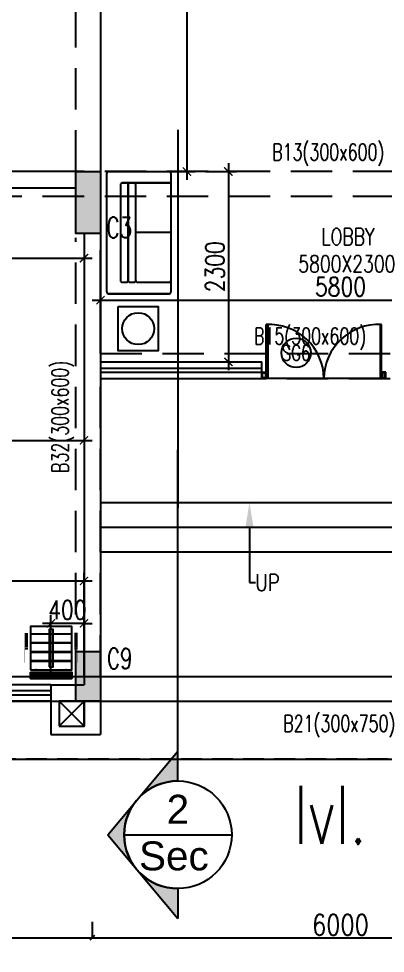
# Model space of a CAD drawing. Extents: x -32840 to 422982, y 280745 to 888746.
# Drawn here: x 96488 to 100920, y 851493 to 862783 of the extents above; entities that cross this region are included whole.
import ezdxf
from ezdxf import colors
from ezdxf.entities.mleader import LeaderData, LeaderLine
from ezdxf.enums import TextEntityAlignment as Align
from ezdxf.math import Vec2, Vec3

# ---------------------------------------------------------------- set-up
doc = ezdxf.new("R2010")
doc.units = 0
doc.header["$LTSCALE"] = 1000
doc.header["$PDMODE"] = 3
for name, pattern in [('CONTINOUS', [0]), ('HIDDEN', [0.375, 0.25, -0.125]), ('HIDDEN2', [0.1875, 0.125, -0.0625])]:
    doc.linetypes.add(name, pattern=pattern)
doc.layers.get('Defpoints').update_dxf_attribs({"linetype": 'HIDDEN'})
for name, color, linetype in [('A-Chejja', 5, 'HIDDEN'), ('a-dim', 3, 'Continuous'), ('A-DOOR', 1, 'Continuous'), ('A-duct', 1, 'Continuous'), ('A-Duct Above', 20, 'HIDDEN2'), ('A-FL-Drop', 3, 'Continuous'), ('A-LVL', 31, 'HIDDEN'), ('A-PLINE', 2, 'Continuous'), ('A-RD', 6, 'Continuous'), ('A-STAIR', 2, 'Continuous'), ('A-Tag LVl', 2, 'Continuous'), ('A-TAG-DW', 2, 'Continuous'), ('A-WALL', 7, 'CONTINOUS'), ('a-win', 1, 'Continuous'), ('COLNO', 6, 'Continuous'), ('FURN', 11, 'Continuous'), ('S-BEAM', 2, 'Continuous'), ('S-BEAM NO', 3, 'Continuous'), ('S-RCWALL', 10, 'Continuous'), ('S-RCWALL HATCH', 165, 'Continuous')]:
    doc.layers.add(name, color=color, linetype=linetype)
doc.layers.add('A-Dim grid', color=3, linetype='Continuous', transparency=0.5)
doc.layers.add('A-FUR', color=33, linetype='Continuous', plot=False, transparency=0.5)
doc.styles.add('Arial', font='arial.ttf')
doc.styles.add('ROMANS', font='romans.shx', dxfattribs={"width": 0.8})
doc.dimstyles.new('A-Dim Grid', dxfattribs={"dimscale": 100, "dimtxt": 2.5, "dimasz": 0.5, "dimexe": 0, "dimexo": 0, "dimgap": 0.3, "dimtad": 1, "dimdec": 0, "dimlfac": -0.01, "dimzin": 3, "dimdsep": 46, "dimtxsty": 'ROMANS', "dimblk": 'OBLIQUE', "dimcen": 5, "dimclrd": 256, "dimclre": 8, "dimclrt": 4, "dimadec": 0, "dimazin": 0, "dimtfac": 1, "dimtdec": 0, "dimtix": 1, "dimtmove": 1, "dimatfit": 3, "dimfxl": 1, "dimfrac": 2, "dimtolj": 1, "dimtzin": 3, "dimlwd": -1, "dimarcsym": 0})
doc.dimstyles.new('dim-1', dxfattribs={"dimscale": 100, "dimtxt": 2.25, "dimasz": 1, "dimexe": 1, "dimexo": 1, "dimgap": 0.5, "dimtad": 1, "dimdec": 0, "dimzin": 3, "dimdsep": 46, "dimtxsty": 'ROMANS', "dimblk": 'ARCHTICK', "dimcen": 0.0625, "dimdle": 1, "dimclrd": 256, "dimclre": 256, "dimclrt": 6, "dimadec": 0, "dimazin": 0, "dimtfac": 1, "dimtdec": 0, "dimtix": 1, "dimtmove": 1, "dimatfit": 3, "dimfxl": 1, "dimfrac": 2, "dimtolj": 1, "dimtzin": 3, "dimarcsym": 0})

# ---------------------------------------------------------------- blocks, each defined once
blk = doc.blocks.new('A$C6b1eea8e')
at = {"layer": 'S-RCWALL HATCH'}
for points in [[(22220.39388637315, 10148.07082645781), (22520.39388637315, 10148.07082645781), (22520.39388637315, 9398.070826457813), (22220.39388637315, 9398.070826457813)], [(22520.3938866948, 3748.070826714742), (22220.3938866948, 3748.070826714742), (22220.3938866948, 4348.070826714742), (22520.3938866948, 4348.070826714742)]]:
    blk.add_hatch(color=8, dxfattribs=at).paths.add_polyline_path(points)
at = {"layer": 'A-duct', "color": 8}
for p, q in [((22320.39386546623, 3448.07082997181), (22020.39386780339, 3748.070824699593)), ((22020.39386780642, 3448.070827632211), (22320.39386546623, 3748.070824699593))]:
    blk.add_line(p, q, dxfattribs=at)
at = {"layer": 'S-BEAM', "color": 8, "linetype": 'HIDDEN', "ltscale": 2}
for p, q in [((22220.39388653508, 10148.07082622952), (22220.39388748037, 15947.7623633109)), ((28320.39388640935, 10148.07082640997), (19420.39388794231, 10148.07082640997)), ((28320.39388639887, 9848.070826409967), (19420.39388794231, 9848.070826409967)), ((22220.39388666407, 4048.07082646084), (22220.39388666407, 9348.070828143973)), ((22520.39388666407, 7948.070825316245), (22520.39388666407, 9348.070828143973)), ((22520.39388664265, 7948.070825316245), (28320.39388738631, 7948.070824300172)), ((22520.39388666407, 4048.07082646084), (22520.39388666407, 7648.070825316245)), ((22520.39388660761, 7648.070825316245), (28320.39388735138, 7648.070824300172))]:
    blk.add_line(p, q, dxfattribs=at)
at = {"layer": 'S-BEAM', "color": 8, "linetype": 'HIDDEN', "ltscale": 750}
for points in [[(28325.08239811694, 12647.90851917828), (22520.39388693555, 12647.90851917828), (22520.39388653508, 10148.07082619751)], [(19420.39388794231, 4048.070826450596), (28320.39388670318, 4048.070826450596), (28320.39388738631, 7948.070825398783)], [(16020.393886609, 3748.070826450596), (28620.39388666814, 3748.070826450596), (28620.39388677326, 4348.070824760711)]]:
    blk.add_lwpolyline(points, dxfattribs=at)
at = {"layer": 'S-BEAM', "color": 8}
blk.add_lwpolyline([(3620.39386081358, 3248.070750894723), (15420.39386747114, 3248.071431576973), (15420.39386944042, 3048.070840858622), (29020.38984473352, 3048.070840858505), (29020.39483530051, 6350.599456680939)], dxfattribs=at)
blk.add_lwpolyline([(22020.39386780642, 3448.070827632211), (22320.39386546623, 3448.070827632211), (22320.39386546623, 3748.070824699593), (22020.39386780642, 3748.070824699593)], close=True, dxfattribs=at)
at = {"layer": 'S-RCWALL', "color": 8}
for points in [[(22220.39388637315, 10148.07082645781), (22520.39388637315, 10148.07082645781), (22520.39388637315, 9398.070826457813), (22220.39388637315, 9398.070826457813)], [(22520.3938866948, 3748.070826714742), (22220.3938866948, 3748.070826714742), (22220.3938866948, 4348.070826714742), (22520.3938866948, 4348.070826714742)]]:
    blk.add_lwpolyline(points, close=True, dxfattribs=at)
at = {"layer": 'COLNO', "color": 8, "style": 'ROMANS', "width": 0.7}
for s, p in [('C3', (22592.454382214, 9345.11914792587)), ('C9', (22597.76168809028, 4140.536577419029))]:
    blk.add_text(s, height=250, dxfattribs=at).set_placement(p)
at = {"layer": 'S-BEAM NO', "color": 8, "style": 'ROMANS', "width": 0.7}
for s, p in [('B13(300x600)', (25273.77111247554, 10482.95437122812)), ('B15(300x600)', (25053.77666682133, 8260.016950543271)), ('B21(300x750)', (25407.23837388027, 3580.239392976509))]:
    blk.add_text(s, height=200, dxfattribs=at).set_placement(p, align=Align.TOP_CENTER)
blk.add_text('B32(300x600)', height=200, rotation=90.00000000000001, dxfattribs=at).set_placement((21932.03213429265, 7183.735182992998), align=Align.TOP_CENTER)
blk = doc.blocks.new('RD')
at = {"style": 'ROMANS', "width": 0.75}
for tag, p in [('RT', (10.24383464396669, 14.07546294829262)), ('SZ', (10.24383464396669, 2.742129614960504))]:
    blk.add_attdef(tag, text='', height=9, dxfattribs=at).set_placement(p, align=Align.CENTER)
blk = doc.blocks.new('A$C3a6e2320')
at = {"layer": 'FURN'}
for p, q in [((569.7416574049275, 627.8937681081734), (68.3135172415059, 627.8937681081734)), ((569.7416574049275, 626.1585815313447), (68.3135172415059, 626.1585815313447)), ((569.7416574049275, 622.688208377629), (68.3135172415059, 622.688208377629)), ((569.7416574049275, 615.7474618318374), (68.3135172415059, 615.7474618318374)), ((569.7416574049275, 604.9029236200295), (68.3135172415059, 604.9029236200295)), ((569.7416574049275, 589.2862444284547), (68.3135172415059, 589.2862444284547)), ((569.7416574049275, 572.1335578325379), (68.3135172415059, 572.1335578325379)), ((569.7416574049275, 418.792321718036), (68.3135172415059, 418.792321718036)), ((569.7416574049275, 413.7923217180069), (68.3135172415059, 413.7923217180069)), ((0.7502588320057839, 265.8967466714967), (38.25025883200578, 265.8967466714967)), ((0.7502588320057839, 237.7629394891992), (38.25025883200578, 237.7629394891992)), ((569.7416574049275, 309.5843620660744), (68.3135172415059, 309.5843620660744)), ((569.7416574049275, 304.5843620660744), (68.3135172415059, 304.5843620660744)), ((637.3049156952184, 265.8967466714967), (599.8049156952184, 265.8967466714967)), ((637.3049156952184, 237.7629394891992), (599.8049156952184, 237.7629394891992)), ((0.7502588320057839, 216.5062020185433), (38.25025883200578, 216.5062020185433)), ((0.7502588320057839, 191.4981661203637), (38.25025883200578, 191.4981661203637)), ((0.7502588320057839, 171.4917371633783), (38.25025883200578, 171.4917371633783)), ((0.7502588320057839, 154.6114528539911), (38.25025883200578, 154.6114528539911)), ((0.7502588320057839, 139.6066310766473), (38.25025883200578, 139.6066310766473)), ((0.7502588320057839, 125.2269637945428), (38.25025883200578, 125.2269637945428)), ((0.7502588320057839, 113.9734409215889), (38.25025883200578, 113.9734409215889)), ((569.7416574049275, 200.3764021756797), (68.3135172415059, 200.3764021756797)), ((569.7416574049275, 195.3764021757379), (68.3135172415059, 195.3764021757379)), ((637.3049156952184, 216.5062020185433), (599.8049156952184, 216.5062020185433)), ((637.3049156952184, 191.4981661203637), (599.8049156952184, 191.4981661203637)), ((637.3049156952184, 171.4917371633783), (599.8049156952184, 171.4917371633783)), ((637.3049156952184, 154.6114528539911), (599.8049156952184, 154.6114528539911)), ((637.3049156952184, 139.6066310766473), (599.8049156952184, 139.6066310766473)), ((637.3049156952184, 125.2269637945428), (599.8049156952184, 125.2269637945428)), ((637.3049156952184, 113.9734409215889), (599.8049156952184, 113.9734409215889)), ((0.7502588320057839, 105.8456890943198), (38.25025883200578, 105.8456890943198)), ((0.7502588320057839, 98.96861914421606), (38.25025883200578, 98.96861914421606)), ((0.7502588320057839, 94.59216622142412), (38.25025883200578, 94.59216622142412)), ((0.7502588320057839, 92.09117606909422), (38.25025883200578, 92.09117606909422)), ((0.7502588320057839, 90.21571329863218), (38.25025883200578, 90.21571329863218)), ((637.3049156952184, 105.8456890943198), (599.8049156952184, 105.8456890943198)), ((637.3049156952184, 98.96861914421606), (599.8049156952184, 98.96861914421606)), ((637.3049156952184, 94.59216622142412), (599.8049156952184, 94.59216622142412)), ((637.3049156952184, 92.09117606909422), (599.8049156952184, 92.09117606909422)), ((637.3049156952184, 90.21571329863218), (599.8049156952184, 90.21571329863218))]:
    blk.add_line(p, q, dxfattribs=at)
for points, const_width in [([(56.31351724150591, 0.500281608387013), (68.3135172415059, 0.500281608387013), (68.3135172415059, 629.6669483545411), (56.31351724150591, 629.6669483545411)], 1), ([(581.7416574049275, 0.500281608387013), (581.7416574049275, 629.6669483545411), (569.7416574049275, 629.6669483545411), (569.7416574049275, 0.500281608387013)], 1), ([(0.7502588320057839, 88.00001982481626), (38.25025883200578, 88.00001982481626), (38.25025883200578, 438.0002816084016), (0.7502588320057839, 438.0002816084016)], 1.5), ([(38.25025883200578, 413.0002816083725), (56.31351724150591, 413.0002816083725), (56.31351724150591, 400.500281608387), (38.25025883200578, 400.500281608387)], 0.5), ([(599.8049156952184, 413.0002816083725), (581.7416574049275, 413.0002816083725), (581.7416574049275, 400.500281608387), (599.8049156952184, 400.500281608387)], 0.5), ([(637.3049156952184, 88.00001982481626), (599.8049156952184, 88.00001982481626), (599.8049156952184, 438.0002816084016), (637.3049156952184, 438.0002816084016)], 1.5), ([(38.25025883200578, 113.0000198248163), (56.31351724150591, 113.0000198248163), (56.31351724150591, 125.5000198248163), (38.25025883200578, 125.5000198248163)], 0.5), ([(599.8049156952184, 113.0000198248163), (581.7416574049275, 113.0000198248163), (581.7416574049275, 125.5000198248163), (599.8049156952184, 125.5000198248163)], 0.5)]:
    blk.add_lwpolyline(points, close=True, dxfattribs=dict(at, const_width=const_width))
for points in [[(569.7416574049275, 554.6669483545411), (68.3135172415059, 554.6669483545411), (68.3135172415059, 629.6669483545411), (569.7416574049275, 629.6669483545411)], [(569.7416574049275, 525.5002816084016), (68.3135172415059, 525.5002816084016), (68.3135172415059, 0.500281608387013), (569.7416574049275, 0.500281608387013)], [(344.0275873232167, 488.0283451440919), (294.0275873232167, 488.0283451440919), (294.0275873232167, 37.97221807269671), (344.0275873232167, 37.97221807269671)]]:
    blk.add_lwpolyline(points, close=True, dxfattribs=at)
for points in [[(138.2399949121755, 525.3225918176759, -0.0159364863740666), (143.8135172415059, 525.5002816084016)], [(494.2416574049275, 525.5002816084016, -0.0070672411140193), (506.8152398157399, 525.3225880029786)]]:
    blk.add_lwpolyline(points, format="xyb", dxfattribs=at)
blk.add_lwpolyline([(569.7416574049275, 88.66844252379087), (68.3135172415059, 88.66844252379087)], dxfattribs=at)
blk = doc.blocks.new('1500 DOUBLE GLAZING')
for p, q in [((70.99999999924876, 550), (51.99999999925602, 550)), ((1429.000000000751, 550), (1448.000000000744, 550)), ((52, 102.5), (70.99999999999274, 102.5)), ((1448, 102.5), (1429.000000000007, 102.5))]:
    blk.add_line(p, q)
at = {"color": 8}
for p, q in [((61.5, 102.5), (61.49999999926332, 550)), ((1438.5, 102.5), (1438.500000000737, 550))]:
    blk.add_line(p, q, dxfattribs=at)
for points in [[(52, 650), (70.99999999999274, 650), (70.99999999999274, 2.5), (52, 2.5)], [(1448, 650), (1429.000000000007, 650), (1429.000000000007, 2.5), (1448, 2.5)], [(0, 75), (50, 75), (50, 0), (0, 0)], [(8, 67), (42, 67), (42, 8), (8, 8)], [(1500, 75), (1450, 75), (1450, 0), (1500, 0)], [(1492, 67), (1458, 67), (1458, 8), (1492, 8)]]:
    blk.add_lwpolyline(points, close=True)
for centre in [(52.5, 0), (1447.5, 0)]:
    blk.add_circle(centre, 2.5)
for centre, radius, start, end in [((91.91334298827138, -6.91151783721034), 658.1229499232546, 0.6017235557698399, 93.47696476423594), ((1406.722666927364, -5.980663353060493), 656.7498988125775, 87.22661814494448, 179.4782313545849)]:
    blk.add_arc(centre, radius, start, end, dxfattribs=at)
at = {"layer": 'A-FL-Drop'}
blk.add_line((1500, 0), (0, 0), dxfattribs=at)
blk = doc.blocks.new('TAG-DOOR-WINOW')
blk.add_circle((0, 0), 2.367584099031603)
at = {"color": 6, "style": 'ROMANS', "width": 0.7}
blk.add_attdef('DW', text='', height=2.5, dxfattribs=at).set_placement((0, 0), align=Align.MIDDLE_CENTER)
blk = doc.blocks.new('TAG-SEC-ARROW')
h = blk.add_hatch(color=256)
h.paths.add_polyline_path([(-10.11211681651355, -2.401298004781198e-14), (-6.500000000000019, -2.423415110802453e-14, -0.220600319081859), (-4.198862960165349, 4.961809129919377)])
h.paths.add_polyline_path([(-5.638493297758102e-15, 8.485073491158074), (-4.15730319880526, 4.996681910348443, -0.1752514214391096), (-1.807611406477034e-14, 6.499999999999975, -0.1752514214392698), (4.157303198808332, 4.996681910345857)])
h.paths.add_polyline_path([(4.198862960162493, 4.961809129921767, -0.220600319082008), (6.499999999999981, -2.503014523800908e-14), (10.11211681651355, -2.525131629822164e-14)])
for p, q in [((-5.638493297758102e-15, 8.485073491158074), (-10.11211681651355, -2.401298004781198e-14)), ((-5.638493297758102e-15, 8.485073491158074), (10.11211681651354, -2.525131629822164e-14)), ((-6.500000000000019, -2.423415110802453e-14), (-10.11211681651355, -2.401298004781198e-14)), ((6.5, -1.59198825996909e-15), (46.5, -1.59198825996909e-15))]:
    blk.add_line(p, q)
blk.add_arc((0, 0), 6.5, 0, 180)
blk = doc.blocks.new('TAG-SEC')
blk.add_line((-6.5, 0), (6.5, 0))
blk.add_circle((0, 0), 6.5)
at = {"color": 6, "style": 'Arial'}
blk.add_attdef('88', text='', height=3.5, dxfattribs=at).set_placement((0, 3.081858343240651), align=Align.MIDDLE_CENTER)
at = {"color": 6, "style": 'ROMANS', "width": 0.7084882934318858}
blk.add_attdef('X8-X-8888', text='', height=1.75, dxfattribs=at).set_placement((-5.5793453107761, -2.546254363965147), (5.579345310776102, -2.546254363965147), align=Align.FIT)
blk = doc.blocks.new('A$Ce1edbb18')
at = {"layer": 'A-Tag LVl', "xscale": 100.0000000000005, "yscale": 100.0000000000005, "zscale": 100.0000000000005, "rotation": 90}
blk.add_blockref('TAG-SEC-ARROW', (19835.11526238863, -15412.85092647083), dxfattribs=at)
at = {"layer": 'A-Tag LVl'}
ref = blk.add_blockref('TAG-SEC', (19835.11526238863, -15412.85092647269), dxfattribs=dict(at, xscale=100, yscale=100, zscale=100))
ref.add_attrib('88', '2', dxfattribs={"layer": '0', "color": 6, "height": 350, "style": 'Arial'}).set_placement((19835.11526238933, -15104.66509206488), align=Align.MIDDLE_CENTER)
ref.add_attrib('X8-X-8888', 'Sec', dxfattribs={"layer": '0', "color": 6, "height": 350, "rotation": 359.9999999990868, "style": 'Arial'}).set_placement((19786.20819614068, -15667.47636277997), align=Align.MIDDLE_CENTER)
blk = doc.blocks.new('_ArchTick')
at = {"color": 0, "linetype": 'ByBlock', "const_width": 0.15}
blk.add_lwpolyline([(-0.5, -0.5), (0.5, 0.5)], dxfattribs=at)
blk = doc.blocks.new('*D1322')
at = {"layer": 'a-dim', "lineweight": -2, "transparency": 16777216}
for p, q in [((99022.79591823451, 861037.0783099736, -1.621699874621497e-09), (99022.79591823451, 858537.0783086485, -1.621699874621497e-09)), ((98745.06105060395, 860937.0783099736, -1.621699874621497e-09), (99122.79591823451, 860937.0783099736, -1.621699874621497e-09)), ((98745.06104939556, 858637.0783086485, -1.621699874621497e-09), (99122.79591823451, 858637.0783086485, -1.621699874621497e-09))]:
    blk.add_line(p, q, dxfattribs=at)
at = {"layer": 'Defpoints', "color": 0, "transparency": 16777216}
for p in [(98645.06105060395, 860937.0783099736, -1.621699874621497e-09), (98645.06104939556, 858637.0783086485, -1.621699874621518e-09), (99022.79591823451, 858637.0783086485, -1.621699874621497e-09)]:
    blk.add_point(p, dxfattribs=at)
at = {"layer": 'a-dim', "lineweight": -2, "transparency": 16777216, "xscale": 100, "yscale": 100, "zscale": 100}
for p, rotation in [((99022.79591823451, 860937.0783099736, -1.621699874621497e-09), 90), ((99022.79591823451, 858637.0783086485, -1.621699874621497e-09), 270)]:
    blk.add_blockref('_ArchTick', p, dxfattribs=dict(at, rotation=rotation))
at = {"layer": 'a-dim', "color": 6, "transparency": 16777216, "insert": (98860.29591823473, 859787.0783093108, -1.621699874621497e-09), "char_height": 225, "attachment_point": 5, "rotation": 90, "style": 'ROMANS'}
blk.add_mtext('\\A1;2300', dxfattribs=at)
blk = doc.blocks.new('*D1323')
at = {"layer": 'a-dim', "lineweight": -2, "transparency": 16777216}
for p, q in [((97477.58305306247, 858737.0783094405, -1.621699874621497e-09), (97477.58305306247, 859482.669454129, -1.621699874621497e-09)), ((103277.5830529225, 858737.0783089916, -1.621699874621497e-09), (103277.5830529225, 859482.669454129, -1.621699874621497e-09)), ((97377.58305306247, 859382.669454129, -1.621699874621497e-09), (103377.5830529225, 859382.669454129, -1.621699874621497e-09))]:
    blk.add_line(p, q, dxfattribs=at)
at = {"layer": 'Defpoints', "color": 0, "transparency": 16777216}
for p in [(103277.5830529225, 859382.669454129, -1.621699874621497e-09), (97477.58305306247, 858637.0783094405, -1.621699874621497e-09), (103277.5830529225, 858637.0783089916, -1.621699874621497e-09)]:
    blk.add_point(p, dxfattribs=at)
at = {"layer": 'a-dim', "lineweight": -2, "transparency": 16777216, "xscale": 100, "yscale": 100, "zscale": 100, "rotation": 180}
blk.add_blockref('_ArchTick', (97477.58305306247, 859382.669454129, -1.621699874621497e-09), dxfattribs=at)
at = {"layer": 'a-dim', "lineweight": -2, "transparency": 16777216, "xscale": 100, "yscale": 100, "zscale": 100}
blk.add_blockref('_ArchTick', (103277.5830529225, 859382.669454129, -1.621699874621497e-09), dxfattribs=at)
at = {"layer": 'a-dim', "color": 6, "transparency": 16777216, "insert": (100377.5830529925, 859545.169454129, -1.621699874621497e-09), "char_height": 225, "attachment_point": 5, "style": 'ROMANS'}
blk.add_mtext('\\A1;5800', dxfattribs=at)
blk = doc.blocks.new('*D1325')
at = {"layer": 'a-dim', "lineweight": -2, "transparency": 16777216}
for p, q in [((98521.82644894754, 866937.0783099475, -1.621699874621497e-09), (98521.82644894754, 860837.0783099852, -1.621699874621497e-09)), ((97527.58305298601, 866837.0783099475, -1.621699874621497e-09), (98621.82644894754, 866837.0783099475, -1.621699874621497e-09)), ((97577.58305305982, 860937.0783099852, -1.621699874621497e-09), (98621.82644894754, 860937.0783099852, -1.621699874621497e-09))]:
    blk.add_line(p, q, dxfattribs=at)
at = {"layer": 'Defpoints', "color": 0, "transparency": 16777216}
for p in [(97427.58305298601, 866837.0783099475, -1.621699874621497e-09), (97477.58305305982, 860937.0783099852, -1.621699874621497e-09), (98521.82644894754, 860937.0783099852, -1.621699874621497e-09)]:
    blk.add_point(p, dxfattribs=at)
at = {"layer": 'a-dim', "lineweight": -2, "transparency": 16777216, "xscale": 100, "yscale": 100, "zscale": 100}
for p, rotation in [((98521.82644894754, 866837.0783099475, -1.621699874621497e-09), 90), ((98521.82644894754, 860937.0783099852, -1.621699874621497e-09), 270)]:
    blk.add_blockref('_ArchTick', p, dxfattribs=dict(at, rotation=rotation))
at = {"layer": 'a-dim', "color": 6, "transparency": 16777216, "insert": (98359.32644894776, 863887.0783099661, -1.621699874621497e-09), "char_height": 225, "attachment_point": 5, "rotation": 90, "style": 'ROMANS'}
blk.add_mtext('\\A1;5900', dxfattribs=at)
blk = doc.blocks.new('*D1327')
at = {"layer": 'a-dim', "lineweight": -2, "transparency": 16777216}
for p, q in [((90977.58305307201, 854837.0783100254, -1.621699874621497e-09), (90977.58305307201, 856089.5106353819, -1.621699874621497e-09)), ((97277.58305306514, 854837.078309429, -1.621699874621497e-09), (97277.58305306514, 856089.5106353819, -1.621699874621497e-09)), ((97377.58305306514, 855989.5106353819, -1.621699874621497e-09), (90877.58305307201, 855989.5106353819, -1.621699874621497e-09))]:
    blk.add_line(p, q, dxfattribs=at)
at = {"layer": 'Defpoints', "color": 0, "transparency": 16777216}
for p in [(90977.58305307201, 855989.5106353819, -1.621699874621497e-09), (90977.58305307201, 854737.0783100254, -1.621699874621497e-09), (97277.58305306514, 854737.078309429, -1.621699874621497e-09)]:
    blk.add_point(p, dxfattribs=at)
at = {"layer": 'a-dim', "lineweight": -2, "transparency": 16777216, "xscale": 100, "yscale": 100, "zscale": 100, "rotation": 180}
blk.add_blockref('_ArchTick', (90977.58305307201, 855989.5106353819, -1.621699874621497e-09), dxfattribs=at)
at = {"layer": 'a-dim', "lineweight": -2, "transparency": 16777216, "xscale": 100, "yscale": 100, "zscale": 100}
blk.add_blockref('_ArchTick', (97277.58305306514, 855989.5106353819, -1.621699874621497e-09), dxfattribs=at)
at = {"layer": 'a-dim', "color": 6, "transparency": 16777216, "insert": (94127.58305306858, 856152.0106353819, -1.621699874621497e-09), "char_height": 225, "attachment_point": 5, "style": 'ROMANS'}
blk.add_mtext('\\A1;6300', dxfattribs=at)
blk = doc.blocks.new('*D1329')
at = {"layer": 'a-dim', "lineweight": -2, "transparency": 16777216}
for p, q in [((96877.58305326084, 854837.078308628, -1.621699874621497e-09), (96877.58305326084, 855578.2966800298, -1.621699874621497e-09)), ((97277.58305306514, 854837.0783094293, -1.621699874621497e-09), (97277.58305306514, 855578.2966800298, -1.621699874621497e-09)), ((96877.58305326084, 855478.2966800298, -1.621699874621497e-09), (96777.58305326084, 855478.2966800298, -1.621699874621497e-09)), ((97277.58305306514, 855478.2966800298, -1.621699874621497e-09), (96877.58305326084, 855478.2966800298, -1.621699874621497e-09)), ((97277.58305306514, 855478.2966800298, -1.621699874621497e-09), (97377.58305306514, 855478.2966800298, -1.621699874621497e-09))]:
    blk.add_line(p, q, dxfattribs=at)
at = {"layer": 'Defpoints', "color": 0, "transparency": 16777216}
for p in [(96877.58305326084, 855478.2966800298, -1.621699874621497e-09), (96877.58305326084, 854737.078308628, -1.621699874621497e-09), (97277.58305306514, 854737.0783094293, -1.621699874621497e-09)]:
    blk.add_point(p, dxfattribs=at)
at = {"layer": 'a-dim', "lineweight": -2, "transparency": 16777216, "xscale": 100, "yscale": 100, "zscale": 100}
blk.add_blockref('_ArchTick', (96877.58305326084, 855478.2966800298, -1.621699874621497e-09), dxfattribs=at)
at = {"layer": 'a-dim', "lineweight": -2, "transparency": 16777216, "xscale": 100, "yscale": 100, "zscale": 100, "rotation": 180}
blk.add_blockref('_ArchTick', (97277.58305306514, 855478.2966800298, -1.621699874621497e-09), dxfattribs=at)
at = {"layer": 'a-dim', "color": 6, "transparency": 16777216, "insert": (97077.58305316299, 855640.7966800298, -1.621699874621497e-09), "char_height": 225, "attachment_point": 5, "style": 'ROMANS'}
blk.add_mtext('\\A1;400', dxfattribs=at)
blk = doc.blocks.new('*D1344')
at = {"layer": 'a-dim', "lineweight": -2, "transparency": 16777216}
for p, q in [((90977.58305297713, 860637.0783099852, -1.621699874621497e-09), (90977.58305297713, 859790.6487999054, -1.621699874621497e-09)), ((97277.58305305944, 860087.0783099879, -1.621699874621497e-09), (97277.58305305944, 859790.6487999054, -1.621699874621497e-09)), ((90877.58305297713, 859890.6487999054, -1.621699874621497e-09), (97377.58305305944, 859890.6487999054, -1.621699874621497e-09))]:
    blk.add_line(p, q, dxfattribs=at)
at = {"layer": 'Defpoints', "color": 0, "transparency": 16777216}
for p in [(90977.58305297713, 860737.0783099852, -1.621699874621497e-09), (97277.58305305944, 860187.0783099879, -1.621699874621497e-09), (97277.58305305944, 859890.6487999054, -1.621699874621497e-09)]:
    blk.add_point(p, dxfattribs=at)
at = {"layer": 'a-dim', "lineweight": -2, "transparency": 16777216, "xscale": 100, "yscale": 100, "zscale": 100, "rotation": 180}
blk.add_blockref('_ArchTick', (90977.58305297713, 859890.6487999054, -1.621699874621497e-09), dxfattribs=at)
at = {"layer": 'a-dim', "lineweight": -2, "transparency": 16777216, "xscale": 100, "yscale": 100, "zscale": 100}
blk.add_blockref('_ArchTick', (97277.58305305944, 859890.6487999054, -1.621699874621497e-09), dxfattribs=at)
at = {"layer": 'a-dim', "color": 6, "transparency": 16777216, "insert": (94127.58305301834, 860053.1487999054, -1.621699874621497e-09), "char_height": 225, "attachment_point": 5, "style": 'ROMANS'}
blk.add_mtext('\\A1;6300', dxfattribs=at)
blk = doc.blocks.new('sofa')
for p, q in [((-0.7204794813114859, -0.7154614553364809), (-0.7204794813151238, 0.7154614553364809)), ((-0.6973871902446263, 0.7385537464069785), (0.03232920751906931, 0.7385537464033405)), ((-0.6973871902446263, 0.7385537464069785), (0.03742210115888156, 0.73855374640425)), ((0.05542149858956691, 0.7154614553328429), (0.05542149858956691, -0.7154614553401188)), ((0.05542149858956691, 0.7154614553328429), (0.05542149858956691, 0.5999999999949068)), ((-0.5542149856337346, 0.5769077089262282), (-0.5542149856337346, -0.5769077089280472)), ((-0.5542149856337346, 0.5769077089262282), (-0.5542149856337346, -0.5769077089280472)), ((0.05542149858956691, 0.5999999999949068), (-0.531122694563237, 0.5999999999985448)), ((-0.531122694563237, 0.5999999999985448), (0.05542149858956691, 0.5999999999949068)), ((-0.4849381124222418, 0.5999999999976353), (-0.531122694563237, 0.5999999999985448)), ((-0.4618458213517442, -0.5769077089289567), (-0.4618458213517442, 0.5769077089289567)), ((-0.4618458213517442, 0.5769077089289567), (-0.4618458213517442, -0.5769077089289567)), ((-0.3925689481548034, 0.5999999999985448), (-0.4387535302957986, 0.5999999999985448)), ((-0.3694766570843058, -0.5769077089271377), (-0.3694766570806678, 0.5769077089271377)), ((0.05542149858956691, -1.182343112304807e-11), (-0.3694766570806678, -8.185452315956354e-12)), ((-0.531122694563237, -0.5999999999985448), (-0.4849381124222418, -0.5999999999994543)), ((-0.531122694563237, -0.5999999999985448), (-0.4849381124222418, -0.5999999999994543)), ((-0.4387535302957986, -0.5999999999985448), (-0.3925689481548034, -0.5999999999994543)), ((-0.4387535302957986, -0.5999999999985448), (-0.3925689481548034, -0.5999999999994543)), ((-0.3463843660138082, -0.5999999999976353), (0.03232920751906931, -0.6000000000021828)), ((0.05542149859320489, -0.5769077089335042), (0.05542149858956691, -0.7154614553401188)), ((0.03232920752270729, -0.738553746409707), (-0.6973871902446263, -0.738553746406069)), ((-0.6973871902446263, -0.738553746406069), (0.03232920752270729, -0.738553746409707))]:
    blk.add_line(p, q)
for centre, radius, start, end in [((-0.6973871902446263, 0.7154614553355714), 0.02309229106802371, 90, 179.9999999999479), ((0.03232920752270729, 0.7154614553328429), 0.02309229106802371, 359.9999999999479, 90), ((-0.531122694563237, 0.5769077089280472), 0.02309229106799461, 90, 179.9999999999479), ((-0.531122694563237, 0.5769077089280472), 0.02309229106796552, 90, 179.9999999999479), ((-0.4849381124222418, 0.5769077089271377), 0.02309229106799461, 359.9999999999479, 90), ((-0.4387535302957986, 0.5769077089280472), 0.02309229106796552, 90, 179.9999999999479), ((-0.3925689481548034, 0.5769077089289567), 0.02309229106799461, 359.9999999999479, 90), ((-0.531122694563237, -0.5769077089298662), 0.02309229106802371, 179.9999999999479, 270), ((-0.531122694563237, -0.5769077089298662), 0.02309229106802371, 179.9999999999479, 270), ((-0.4849381124222418, -0.5769077089280472), 0.0230922910680528, 270, 359.9999999999479), ((-0.4849381124222418, -0.5769077089280472), 0.0230922910680528, 270, 359.9999999999479), ((-0.4387535302957986, -0.5769077089280472), 0.02309229106802371, 179.9999999999479, 270), ((-0.4387535302957986, -0.5769077089280472), 0.02309229106802371, 179.9999999999479, 270), ((-0.3925689481548034, -0.5769077089289567), 0.02309229106802371, 270, 359.9999999999479), ((-0.3925689481548034, -0.5769077089289567), 0.02309229106802371, 270, 359.9999999999479), ((-0.3463843660138082, -0.5769077089289567), 0.0230922910680528, 179.9999999999479, 270), ((0.03232920752270729, -0.5769077089307757), 0.0230922910680528, 270, 359.9999999999479), ((-0.6973871902409883, -0.7154614553355714), 0.02309229106799461, 179.9999999999479, 270), ((0.03232920751906931, -0.7154614553401188), 0.02309229106802371, 270, 359.9999999999479)]:
    blk.add_arc(centre, radius, start, end)
blk = doc.blocks.new('_Oblique')
at = {"color": 0, "linetype": 'ByBlock', "lineweight": -2}
blk.add_line((-0.5, -0.5), (0.5, 0.5), dxfattribs=at)
at = {"color": 0, "linetype": 'ByBlock'}
blk.add_line((-0.5, -0.5), (0.5, 0.5), dxfattribs=at)
blk = doc.blocks.new('*D1408')
at = {"layer": 'A-Dim grid', "color": 8, "lineweight": -2, "transparency": 16777216}
for p, q in [((90877.58305296351, 851872.5757413318, -1.621699874621497e-09), (90877.58305296351, 851681.1084722904, -1.621699874621497e-09)), ((97377.58305303918, 851872.5757413349, -1.621699874621497e-09), (97377.58305303918, 851681.1084722904, -1.621699874621497e-09))]:
    blk.add_line(p, q, dxfattribs=at)
at = {"layer": 'A-Dim grid', "transparency": 16777216}
blk.add_line((90877.58305296351, 851681.1084722904, -1.621699874621497e-09), (97377.58305303918, 851681.1084722904, -1.621699874621497e-09), dxfattribs=at)
at = {"layer": 'Defpoints', "color": 0, "transparency": 16777216}
for p in [(90877.58305296351, 851872.5757413318, -1.621699874621497e-09), (97377.58305303918, 851872.5757413349, -1.621699874621497e-09), (97377.58305303918, 851681.1084722904, -1.621699874621497e-09)]:
    blk.add_point(p, dxfattribs=at)
at = {"layer": 'A-Dim grid', "transparency": 16777216, "xscale": 50, "yscale": 50, "zscale": 50, "rotation": 180}
blk.add_blockref('_Oblique', (90877.58305296351, 851681.1084722904, -1.621699874621497e-09), dxfattribs=at)
at = {"layer": 'A-Dim grid', "transparency": 16777216, "xscale": 50, "yscale": 50, "zscale": 50}
blk.add_blockref('_Oblique', (97377.58305303918, 851681.1084722904, -1.621699874621497e-09), dxfattribs=at)
at = {"layer": 'A-Dim grid', "color": 4, "transparency": 16777216, "insert": (94127.58305300135, 851836.1084722904, -1.621699874621497e-09), "char_height": 250, "attachment_point": 5, "style": 'ROMANS'}
blk.add_mtext('\\A1;6500', dxfattribs=at)
blk = doc.blocks.new('*D1409')
at = {"layer": 'A-Dim grid', "color": 8, "lineweight": -2, "transparency": 16777216}
for p, q in [((97377.58305303918, 851872.5757413328, -1.621699874621497e-09), (97377.58305303918, 851681.1084722904, -1.621699874621497e-09)), ((103377.5830536462, 851872.5757413357, -1.621699874621497e-09), (103377.5830536462, 851681.1084722904, -1.621699874621497e-09))]:
    blk.add_line(p, q, dxfattribs=at)
at = {"layer": 'A-Dim grid', "transparency": 16777216}
blk.add_line((97377.58305303918, 851681.1084722904, -1.621699874621497e-09), (103377.5830536462, 851681.1084722904, -1.621699874621497e-09), dxfattribs=at)
at = {"layer": 'Defpoints', "color": 0, "transparency": 16777216}
for p in [(97377.58305303918, 851872.5757413328, -1.621699874621497e-09), (103377.5830536462, 851872.5757413357, -1.621699874621497e-09), (103377.5830536462, 851681.1084722904, -1.621699874621497e-09)]:
    blk.add_point(p, dxfattribs=at)
at = {"layer": 'A-Dim grid', "transparency": 16777216, "xscale": 50, "yscale": 50, "zscale": 50, "rotation": 180}
blk.add_blockref('_Oblique', (97377.58305303918, 851681.1084722904, -1.621699874621497e-09), dxfattribs=at)
at = {"layer": 'A-Dim grid', "transparency": 16777216, "xscale": 50, "yscale": 50, "zscale": 50}
blk.add_blockref('_Oblique', (103377.5830536462, 851681.1084722904, -1.621699874621497e-09), dxfattribs=at)
at = {"layer": 'A-Dim grid', "color": 4, "transparency": 16777216, "insert": (100377.5830533427, 851836.1084722904, -1.621699874621497e-09), "char_height": 250, "attachment_point": 5, "style": 'ROMANS'}
blk.add_mtext('\\A1;6000', dxfattribs=at)
blk = doc.blocks.new('*D1411')
at = {"layer": 'A-Dim grid', "color": 8, "lineweight": -2, "transparency": 16777216}
for p, q in [((78677.58305301241, 851752.9477237851, -1.621699874621497e-09), (78677.58305301241, 851088.4780380316, -1.621699874621497e-09)), ((113777.784587833, 851752.9477237851, -1.621699874621497e-09), (113777.784587833, 851088.4780380316, -1.621699874621497e-09))]:
    blk.add_line(p, q, dxfattribs=at)
at = {"layer": 'A-Dim grid', "transparency": 16777216}
blk.add_line((78677.58305301241, 851088.4780380316, -1.621699874621497e-09), (113777.784587833, 851088.4780380316, -1.621699874621497e-09), dxfattribs=at)
at = {"layer": 'Defpoints', "color": 0, "transparency": 16777216}
for p in [(78677.58305301241, 851752.9477237851, -1.621699874621497e-09), (113777.784587833, 851752.9477237851, -1.621699874621497e-09), (113777.784587833, 851088.4780380316, -1.621699874621497e-09)]:
    blk.add_point(p, dxfattribs=at)
at = {"layer": 'A-Dim grid', "transparency": 16777216, "xscale": 50, "yscale": 50, "zscale": 50, "rotation": 180}
blk.add_blockref('_Oblique', (78677.58305301241, 851088.4780380316, -1.621699874621497e-09), dxfattribs=at)
at = {"layer": 'A-Dim grid', "transparency": 16777216, "xscale": 50, "yscale": 50, "zscale": 50}
blk.add_blockref('_Oblique', (113777.784587833, 851088.4780380316, -1.621699874621497e-09), dxfattribs=at)
at = {"layer": 'A-Dim grid', "color": 4, "transparency": 16777216, "insert": (96227.68382042271, 851243.4780380316, -1.621699874621497e-09), "char_height": 250, "attachment_point": 5, "style": 'ROMANS'}
blk.add_mtext('\\A1;35100', dxfattribs=at)
blk = doc.blocks.new('*D1461')
at = {"lineweight": -2, "transparency": 16777216}
for p, q in [((90977.58305303662, 857959.0760206368, -1.621699874621497e-09), (90977.58305303662, 857589.2521398164, -1.621699874621497e-09)), ((97277.5830530634, 857959.0760206401, -1.621699874621497e-09), (97277.5830530634, 857589.2521398164, -1.621699874621497e-09)), ((90877.58305303662, 857689.2521398164, -1.621699874621497e-09), (97377.5830530634, 857689.2521398164, -1.621699874621497e-09))]:
    blk.add_line(p, q, dxfattribs=at)
at = {"layer": 'Defpoints', "color": 0, "transparency": 16777216}
for p in [(90977.58305303662, 858059.0760206368, -1.621699874621497e-09), (97277.5830530634, 858059.0760206401, -1.621699874621497e-09), (97277.5830530634, 857689.2521398164, -1.621699874621497e-09)]:
    blk.add_point(p, dxfattribs=at)
at = {"lineweight": -2, "transparency": 16777216, "xscale": 100, "yscale": 100, "zscale": 100, "rotation": 180}
blk.add_blockref('_ArchTick', (90977.58305303662, 857689.2521398164, -1.621699874621497e-09), dxfattribs=at)
at = {"lineweight": -2, "transparency": 16777216, "xscale": 100, "yscale": 100, "zscale": 100}
blk.add_blockref('_ArchTick', (97277.5830530634, 857689.2521398164, -1.621699874621497e-09), dxfattribs=at)
at = {"color": 6, "transparency": 16777216, "insert": (94127.58305305001, 857851.7521398164, -1.621699874621497e-09), "char_height": 225, "attachment_point": 5, "style": 'ROMANS'}
blk.add_mtext('\\A1;6300', dxfattribs=at)
blk = doc.blocks.new('A$Cd22f0104')
at = {"layer": 'S-RCWALL HATCH'}
for points in [[(18600.23166882899, 6399.999176845304), (18900.23166882899, 6399.999176845304), (18900.23166882899, 5649.999176845304), (18600.23166882899, 5649.999176845304)], [(18900.2316691507, -0.0008228977676481009), (18600.2316691507, -0.0008228977676481009), (18600.2316691507, 599.9991771022324), (18900.2316691507, 599.9991771022324)]]:
    blk.add_hatch(color=253, dxfattribs=at).paths.add_polyline_path(points)
at = {"layer": 'S-RCWALL'}
for points in [[(18600.23166882899, 6399.999176845304), (18900.23166882899, 6399.999176845304), (18900.23166882899, 5649.999176845304), (18600.23166882899, 5649.999176845304)], [(18900.2316691507, -0.0008228977676481009), (18600.2316691507, -0.0008228977676481009), (18600.2316691507, 599.9991771022324), (18900.2316691507, 599.9991771022324)]]:
    blk.add_lwpolyline(points, close=True, dxfattribs=at)

msp = doc.modelspace()

# ---------------------------------------------------------------- linework, layer by layer
at = {"layer": 'A-Chejja', "elevation": -1.621699874621497e-09}
msp.add_lwpolyline([(105078.2619340811, 857137.0783093448), (105078.2619340811, 853837.078310047), (90377.58305307085, 853837.0783100253), (90377.58305307085, 854037.0783100252), (78577.58305298493, 854037.0783100252), (78577.58305298493, 855287.0783074241)], dxfattribs=at)
at = {"layer": 'A-Duct Above', "ltscale": 2}
for p, q in [((96977.58305306351, 854537.0783088284, -1.621699874621497e-09), (97277.58305306584, 854237.0783100256, -1.621699874621497e-09)), ((97277.58305306282, 854537.0783094293, -1.621699874621497e-09), (96977.58305306654, 854237.0783100255, -1.621699874621497e-09))]:
    msp.add_line(p, q, dxfattribs=at)
at = {"layer": 'A-FUR', "linetype": 'Continuous', "elevation": -1.621699874621497e-09}
msp.add_lwpolyline([(97689.04044225035, 859304.5891028371), (98174.73376496605, 859304.5891028397), (98174.73376497152, 858772.711197993), (97689.04044225943, 858772.7111979832)], close=True, dxfattribs=at)
at = {"layer": 'A-FUR', "linetype": 'Continuous'}
msp.add_circle((97931.88710361093, 859038.650150415, -1.621699874621497e-09), 192.9158159899949, dxfattribs=at)
at = {"layer": 'A-STAIR'}
for p, q in [((97477.58305301043, 856937.0783094573, -1.621699874621497e-09), (103478.2618634472, 856937.0783094406, -1.621699874621497e-09)), ((101377.4094270785, 856637.0783094391, -1.621699874621497e-09), (97477.58305301043, 856637.0783094647, -1.621699874621497e-09)), ((101377.4094270785, 856337.0783094412, -1.621699874621497e-09), (97477.58305301043, 856337.0783094591, -1.621699874621497e-09))]:
    msp.add_line(p, q, dxfattribs=at)
at = {"layer": 'A-Tag LVl', "ltscale": 25}
msp.add_line((98412.69831540136, 861440.4489116779, -1.621699874621497e-09), (98412.69831544199, 856875.218664946, -1.621699874621497e-09), dxfattribs=at)
at = {"layer": 'A-WALL'}
for p, q in [((97177.58305293709, 860937.0783139397, -1.621699874621497e-09), (95977.58305295327, 860937.0783099846, -1.621699874621497e-09)), ((97177.58305305862, 860737.0783099822, -1.621699874621497e-09), (95977.58305295327, 860737.0783099848, -1.621699874621497e-09)), ((97277.583053062, 860187.0783139076, -1.621699874621497e-09), (97277.58305306514, 854737.0783094295, -1.621699874621497e-09)), ((97477.58305292812, 860187.0783139076, -1.621699874621497e-09), (97477.58305306759, 854137.0783100256, -1.621699874621497e-09)), ((96877.58305301252, 854737.078308628, -1.621699874621497e-09), (96877.58305306759, 854137.0783100254, -1.621699874621497e-09)), ((96877.58305301252, 854737.078308628, -1.621699874621497e-09), (97277.58305306514, 854737.0783094293, -1.621699874621497e-09)), ((96977.58305306351, 854537.0783088284, -1.621699874621497e-09), (96977.58305306654, 854237.0783100255, -1.621699874621497e-09)), ((96977.58305306351, 854537.0783088284, -1.621699874621497e-09), (97277.58305306282, 854537.0783094293, -1.621699874621497e-09)), ((97277.5830530655, 854537.0783094295, -1.621699874621497e-09), (97277.58305306584, 854237.0783100256, -1.621699874621497e-09)), ((96877.58305306759, 854137.0783100254, -1.621699874621497e-09), (97477.58305306759, 854137.0783100257, -1.621699874621497e-09)), ((96977.58305306654, 854237.0783100255, -1.621699874621497e-09), (97277.58305306584, 854237.0783100256, -1.621699874621497e-09))]:
    msp.add_line(p, q, dxfattribs=at)
at = {"layer": 'a-win'}
for p, q in [((97477.58305301043, 858637.0783094405, -1.621699874621497e-09), (99427.58305303837, 858637.0783088591, -1.621699874621538e-09)), ((97477.58305301043, 858562.0783094387, -1.621699874621497e-09), (99427.58305303837, 858562.0783088595, -1.621699874621538e-09)), ((99427.58305303837, 858437.0783089873, -1.621699874621497e-09), (99427.58305303837, 858637.0783089873, -1.621699874621497e-09)), ((97477.58305301043, 858512.0783094405, -1.621699874621497e-09), (99427.58305303837, 858512.0783088591, -1.621699874621538e-09)), ((97477.58305301043, 858437.0783094405, -1.621699874621497e-09), (99427.58305303837, 858437.0783088593, -1.621699874621538e-09)), ((96877.58305306142, 854737.0783095002, -1.621699874621497e-09), (91377.58305307085, 854737.0783094435, -1.621699874621497e-09)), ((96877.58305306212, 854662.0783094364, -1.621699874621497e-09), (91377.58305307085, 854662.0783094435, -1.621699874621497e-09)), ((96877.58305306212, 854612.0783094346, -1.621699874621497e-09), (91377.58305307085, 854612.0783094434, -1.621699874621497e-09)), ((96877.5830530634, 854537.0783094383, -1.621699874621497e-09), (91377.58305307085, 854537.0783094437, -1.621699874621497e-09))]:
    msp.add_line(p, q, dxfattribs=at)

# ---------------------------------------------------------------- block references
msp.add_blockref('A$Ce1edbb18', (78577.58305304954, 868337.0783094392, -1.621699874621497e-09))
at = {"layer": 'A-DOOR'}
msp.add_blockref('1500 DOUBLE GLAZING', (99427.58305303837, 858437.0783089873, -1.621699874621497e-09), dxfattribs=at)
at = {"layer": 'A-FUR', "linetype": 'Continuous', "xscale": 1000, "yscale": 1000, "zscale": 1000}
msp.add_blockref('sofa', (98273.06253426024, 860198.5245635792, -1.621699874621497e-09), dxfattribs=at)
at = {"layer": 'A-FUR', "rotation": 180}
msp.add_blockref('A$C3a6e2320', (97199.50014705912, 855441.7452583819, -1.621699874621497e-09), dxfattribs=at)
at = {"layer": 'A-PLINE'}
msp.add_blockref('A$Cd22f0104', (78577.35138409914, 854537.0791370623, -1.621699874621497e-09), dxfattribs=at)
at = {"layer": 'A-RD'}
ref = msp.add_blockref('RD', (100114.8642328213, 859640.2095969584, -1.621699874621497e-09), dxfattribs=dict(at, xscale=29.00000000000007, yscale=29.00000000000007, zscale=29.00000000000007, rotation=2.625499531083556e-06))
ref.add_attrib('RT', 'LOBBY', dxfattribs={"height": 202.9999999526555, "rotation": 359.9999974386791, "style": 'ROMANS', "oblique": 3.984277068269648e-06, "width": 0.750000000046528}).set_placement((100469.9354562232, 860048.3980061986, -1.621699874621497e-09), align=Align.CENTER)
ref.add_attrib('SZ', '5800X2300', dxfattribs={"height": 202.9999999526555, "rotation": 359.9999974386791, "style": 'ROMANS', "oblique": 3.984277068269648e-06, "width": 0.750000000046528}).set_placement((100455.4354411116, 859719.7313404779, -1.621699874621497e-09), align=Align.CENTER)
at = {"layer": 'A-TAG-DW'}
ref = msp.add_blockref('TAG-DOOR-WINOW', (99841.65595789967, 858746.4835873628, -1.621699874621497e-09), dxfattribs=dict(at, xscale=75.00000000000004, yscale=75.00000000000004, zscale=75.00000000000004, rotation=334.3000000001243))
ref.add_attrib('DW', 'SG6', dxfattribs={"layer": '0', "color": 6, "height": 187.4999999999999, "style": 'ROMANS', "width": 0.7000000000000002}).set_placement((99841.65595789967, 858746.4835873628, -1.621699874621497e-09), align=Align.MIDDLE_CENTER)
at = {"layer": 'S-RCWALL'}
msp.add_blockref('A$C6b1eea8e', (74957.18917066921, 850789.0074792964, -1.621699874621497e-09), dxfattribs=at)

# ---------------------------------------------------------------- texts
at = {"layer": 'A-LVL', "style": 'ROMANS', "width": 0.7}
msp.add_text('lvl. +103.325M', height=699.9999999999999, dxfattribs=at).set_placement((99814.5691721407, 852813.8716006879, 1.789593297411198e-09))

# ---------------------------------------------------------------- dimensions: what is measured, and where the dimension line sits
dim = msp.add_linear_dim(base=(97277.5830530634, 857689.2521398164, -1.621699874621497e-09), p1=(90977.58305303662, 858059.0760206368, -1.621699874621497e-09), p2=(97277.5830530634, 858059.0760206401, -1.621699874621497e-09), dimstyle='dim-1')
dim.commit()
dim.dimension.update_dxf_attribs({"geometry": '*D1461', "text_midpoint": (94127.58305305001, 857851.7521398164, -1.621699874621497e-09)})
at = {"layer": 'a-dim'}
for base, p1, p2, picture, middle in [((98521.82644894754, 860937.0783099852, -1.621699874621497e-09), (97427.58305298598, 866837.078309947, -1.621699874621497e-09), (97477.58305305979, 860937.0783099848, -1.621699874621497e-09), '*D1325', (98359.32644894776, 863887.0783099661, -1.621699874621497e-09)), ((99022.79591823451, 858637.0783086485, -1.621699874621497e-09), (98645.0610506039, 860937.0783099731, -1.621699874621497e-09), (98645.0610493955, 858637.0783086481, -1.621699874621518e-09), '*D1322', (98860.29591823473, 859787.0783093108, -1.621699874621497e-09))]:
    dim = msp.add_linear_dim(base=base, p1=p1, p2=p2, angle=90, dimstyle='dim-1', dxfattribs=at)
    dim.commit()
    dim.dimension.update_dxf_attribs({"geometry": picture, "text_midpoint": middle})
dim = msp.add_linear_dim(base=(97277.58305305944, 859890.6487999054, -1.621699874621497e-09), p1=(90977.58305297713, 860737.0783099852, -1.621699874621497e-09), p2=(97277.58305305944, 860187.0783099879, -1.621699874621497e-09), dimstyle='dim-1', dxfattribs=at)
dim.commit()
dim.dimension.update_dxf_attribs({"geometry": '*D1344', "text_midpoint": (94127.58305301834, 859890.6487999054, -1.621699874621497e-09), "dimtype": 160})
for base, p1, p2, picture, middle in [((103277.5830529225, 859382.669454129, -1.621699874621497e-09), (97477.58305306247, 858637.0783094405, -1.621699874621497e-09), (103277.5830529225, 858637.0783089916, -1.621699874621497e-09), '*D1323', (100377.5830529925, 859545.169454129, -1.621699874621497e-09)), ((90977.58305307201, 855989.5106353819, -1.621699874621497e-09), (97277.58305306514, 854737.078309429, -1.621699874621497e-09), (90977.58305307201, 854737.0783100254, -1.621699874621497e-09), '*D1327', (94127.58305306858, 856152.0106353819, -1.621699874621497e-09)), ((96877.58305326084, 855478.2966800298, -1.621699874621497e-09), (97277.58305306514, 854737.0783094293, -1.621699874621497e-09), (96877.58305326084, 854737.078308628, -1.621699874621497e-09), '*D1329', (97077.58305316299, 855640.7966800298, -1.621699874621497e-09))]:
    dim = msp.add_linear_dim(base=base, p1=p1, p2=p2, dimstyle='dim-1', dxfattribs=at)
    dim.commit()
    dim.dimension.update_dxf_attribs({"geometry": picture, "text_midpoint": middle})
at = {"layer": 'A-Dim grid'}
for base, p1, p2, picture, middle in [((97377.58305303918, 851681.1084722904, -1.621699874621497e-09), (90877.58305296351, 851872.5757413318, -1.621699874621497e-09), (97377.58305303918, 851872.5757413349, -1.621699874621497e-09), '*D1408', (94127.58305300135, 851836.1084722904, -1.621699874621497e-09)), ((103377.5830536462, 851681.1084722904, -1.621699874621497e-09), (97377.58305303918, 851872.5757413328, -1.621699874621497e-09), (103377.5830536462, 851872.5757413357, -1.621699874621497e-09), '*D1409', (100377.5830533427, 851836.1084722904, -1.621699874621497e-09)), ((113777.784587833, 851088.4780380316, -1.621699874621497e-09), (78677.58305301241, 851752.9477237851, -1.621699874621497e-09), (113777.784587833, 851752.9477237851, -1.621699874621497e-09), '*D1411', (96227.68382042271, 851243.4780380316, -1.621699874621497e-09))]:
    dim = msp.add_linear_dim(base=base, p1=p1, p2=p2, dimstyle='A-Dim Grid', dxfattribs=at)
    dim.commit()
    dim.dimension.update_dxf_attribs({"geometry": picture, "text_midpoint": middle})

# ---------------------------------------------------------------- leaders
at = {"layer": 'A-STAIR', "color": 3}
ml = msp.add_multileader_mtext('Standard', dxfattribs=at)
ml.set_content('UP', color=3, style='ROMANS')
ml.set_leader_properties()
ml.build(insert=Vec2(0, 0))
ml.multileader.update_dxf_attribs({"text_right_attachment_type": 6, "dogleg_length": 50, "arrow_head_size": 300})
ctx = ml.context
ctx.base_point, ctx.char_height, ctx.arrow_head_size, ctx.landing_gap_size, ctx.plane_origin, ctx.plane_x_axis, ctx.plane_y_axis = Vec3(99350.27138136204, 855971.957941969, -1.621699874621497e-09), 200, 300, 0.09, Vec3(160437.5830530091, 857377.0727094596, -1.621699874621497e-09), Vec3(1, 2.449293598294706e-16), Vec3(-2.449293598294706e-16, 1)
ctx.right_attachment, ctx.text_align_type = 6, 1
notes = []
notes.append((ctx, [(0, (1, 1, 0), (99278.80167512366, 855971.957941969, -1.621699874621497e-09), (1, 2.449293598294713e-16), 71.46970623837478, [(0, [(99277.58305301008, 856937.0783094477, -1.621699874621497e-09)], 0, [])])]))
ctx.mtext.insert, ctx.mtext.text_direction, ctx.mtext.rotation, ctx.mtext.alignment, ctx.mtext.flow_direction = Vec3(99496.07566707631, 856071.957941969, -1.621699874621497e-09), Vec3(1, 2.449293598294706e-16), 2.449293598294706e-16, 2, 5
for ctx, leaders in notes:
    for number, flags, end, landing, length, lines in leaders:
        leader = LeaderData()
        leader.index, (leader.has_last_leader_line, leader.has_dogleg_vector, leader.attachment_direction) = number, flags
        leader.last_leader_point, leader.dogleg_vector, leader.dogleg_length = Vec3(end), Vec3(landing), length
        for number, points, colour, breaks in lines:
            line = LeaderLine()
            line.index, line.vertices, line.color, line.breaks = number, Vec3.list(points), colors.encode_raw_color(colour), breaks
            leader.lines.append(line)
        ctx.leaders.append(leader)

doc.saveas('drawing.dxf')
